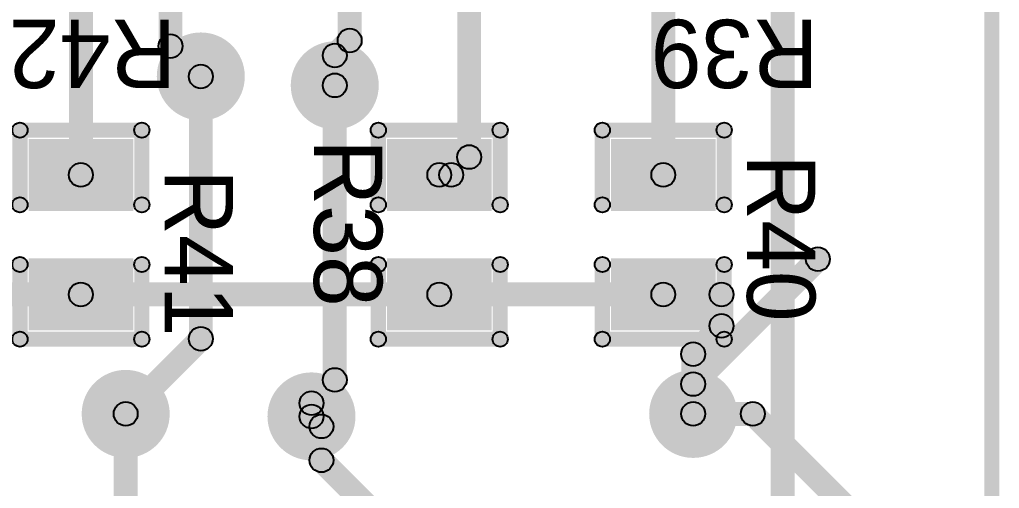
# Model space of a CAD drawing. Header units: millimetres. Extents: x 1.24 to 8.03, y 2.12 to 7.05.
# Drawn here: x 7.154 to 7.8, y 4.321 to 4.63 of the extents above; entities that cross this region are included whole.
import ezdxf

# ---------------------------------------------------------------- set-up
doc = ezdxf.new("R2010")
doc.units = ezdxf.units.MM
doc.header["$MEASUREMENT"] = 0
for name, color, linetype in [('BottomLayer', 5, 'Continuous'), ('BottomSolder', 6, 'Continuous'), ('KeepOutLayer', 6, 'Continuous'), ('TopLayer', 1, 'Continuous'), ('TopOverlay', 2, 'Continuous'), ('TopPaste', 8, 'Continuous'), ('TopSolder', 216, 'Continuous'), ('ViaHoleLayer', 16, 'Continuous')]:
    doc.layers.add(name, color=color, linetype=linetype)

# ---------------------------------------------------------------- blocks, each defined once
blk = doc.blocks.new('R0805_88')
at = {"layer": 'TopLayer'}
for points in [[(-0.05906, 0.03051), (-0.01969, 0.03051), (-0.01969, -0.03051), (-0.05906, -0.03051)], [(0.01969, 0.03051), (0.05906, 0.03051), (0.05906, -0.03051), (0.01969, -0.03051)]]:
    blk.add_hatch(color=1, dxfattribs=at).paths.add_polyline_path(points)
at = {"layer": 'TopOverlay'}
h = blk.add_hatch(color=2, dxfattribs=at)
edge = h.paths.add_edge_path()
edge.add_arc((-0.0689, 0.04016), 0.005, 0, 360)
h = blk.add_hatch(color=2, dxfattribs=at)
edge = h.paths.add_edge_path()
edge.add_arc((-0.0689, 0.04016), 0.005, 0, 360)
for points in [[(-0.0739, 0.04016), (-0.0639, 0.04016), (-0.0639, -0.04016), (-0.0739, -0.04016)], [(-0.0689, 0.03516), (-0.0689, 0.04516), (-0.01969, 0.04516), (-0.01969, 0.03516)], [(0.01969, 0.03516), (0.01969, 0.04516), (0.0689, 0.04516), (0.0689, 0.03516)], [(0.0639, 0.04016), (0.0739, 0.04016), (0.0739, -0.04016), (0.0639, -0.04016)], [(-0.0689, -0.04516), (-0.0689, -0.03516), (-0.01969, -0.03516), (-0.01969, -0.04516)], [(0.01969, -0.04516), (0.01969, -0.03516), (0.0689, -0.03516), (0.0689, -0.04516)]]:
    blk.add_hatch(color=2, dxfattribs=at).paths.add_polyline_path(points)
h = blk.add_hatch(color=2, dxfattribs=at)
edge = h.paths.add_edge_path()
edge.add_arc((-0.01969, 0.04016), 0.005, 0, 360)
h = blk.add_hatch(color=2, dxfattribs=at)
edge = h.paths.add_edge_path()
edge.add_arc((0.01969, 0.04016), 0.005, 0, 360)
h = blk.add_hatch(color=2, dxfattribs=at)
edge = h.paths.add_edge_path()
edge.add_arc((0.0689, 0.04016), 0.005, 0, 360)
h = blk.add_hatch(color=2, dxfattribs=at)
edge = h.paths.add_edge_path()
edge.add_arc((0.0689, 0.04016), 0.005, 0, 360)
h = blk.add_hatch(color=2, dxfattribs=at)
edge = h.paths.add_edge_path()
edge.add_arc((-0.0689, -0.04016), 0.005, 0, 360)
h = blk.add_hatch(color=2, dxfattribs=at)
edge = h.paths.add_edge_path()
edge.add_arc((-0.0689, -0.04016), 0.005, 0, 360)
h = blk.add_hatch(color=2, dxfattribs=at)
edge = h.paths.add_edge_path()
edge.add_arc((-0.01969, -0.04016), 0.005, 0, 360)
h = blk.add_hatch(color=2, dxfattribs=at)
edge = h.paths.add_edge_path()
edge.add_arc((0.01969, -0.04016), 0.005, 0, 360)
h = blk.add_hatch(color=2, dxfattribs=at)
edge = h.paths.add_edge_path()
edge.add_arc((0.0689, -0.04016), 0.005, 0, 360)
h = blk.add_hatch(color=2, dxfattribs=at)
edge = h.paths.add_edge_path()
edge.add_arc((0.0689, -0.04016), 0.005, 0, 360)
at = {"layer": 'TopPaste'}
for points in [[(-0.05906, 0.03051), (-0.01969, 0.03051), (-0.01969, -0.03051), (-0.05906, -0.03051)], [(0.01969, 0.03051), (0.05906, 0.03051), (0.05906, -0.03051), (0.01969, -0.03051)]]:
    blk.add_hatch(color=8, dxfattribs=at).paths.add_polyline_path(points)
at = {"layer": 'TopSolder'}
for points in [[(-0.06305, 0.03451), (-0.01569, 0.03451), (-0.01569, -0.03451), (-0.06305, -0.03451)], [(0.01569, 0.03451), (0.06305, 0.03451), (0.06305, -0.03451), (0.01569, -0.03451)]]:
    blk.add_hatch(color=216, dxfattribs=at).paths.add_polyline_path(points)
at = {"layer": 'TopOverlay'}
for centre in [(-0.0689, 0.04016), (-0.0689, 0.04016), (-0.01969, 0.04016), (0.01969, 0.04016), (0.0689, 0.04016), (0.0689, 0.04016), (-0.0689, -0.04016), (-0.0689, -0.04016), (-0.01969, -0.04016), (0.01969, -0.04016), (0.0689, -0.04016), (0.0689, -0.04016)]:
    blk.add_circle(centre, 0.005, dxfattribs=at)
blk = doc.blocks.new('R0805_90')
at = {"layer": 'TopLayer'}
for points in [[(-0.05906, 0.03051), (-0.01969, 0.03051), (-0.01969, -0.03051), (-0.05906, -0.03051)], [(0.01969, 0.03051), (0.05906, 0.03051), (0.05906, -0.03051), (0.01969, -0.03051)]]:
    blk.add_hatch(color=1, dxfattribs=at).paths.add_polyline_path(points)
at = {"layer": 'TopOverlay'}
h = blk.add_hatch(color=2, dxfattribs=at)
edge = h.paths.add_edge_path()
edge.add_arc((-0.0689, 0.04016), 0.005, 0, 360)
h = blk.add_hatch(color=2, dxfattribs=at)
edge = h.paths.add_edge_path()
edge.add_arc((-0.0689, 0.04016), 0.005, 0, 360)
for points in [[(-0.0639, -0.04016), (-0.0739, -0.04016), (-0.0739, 0.04016), (-0.0639, 0.04016)], [(-0.01969, 0.04516), (-0.01969, 0.03516), (-0.0689, 0.03516), (-0.0689, 0.04516)], [(0.0689, 0.04516), (0.0689, 0.03516), (0.01969, 0.03516), (0.01969, 0.04516)], [(0.0739, -0.04016), (0.0639, -0.04016), (0.0639, 0.04016), (0.0739, 0.04016)], [(-0.01969, -0.03516), (-0.01969, -0.04516), (-0.0689, -0.04516), (-0.0689, -0.03516)], [(0.0689, -0.03516), (0.0689, -0.04516), (0.01969, -0.04516), (0.01969, -0.03516)]]:
    blk.add_hatch(color=2, dxfattribs=at).paths.add_polyline_path(points)
h = blk.add_hatch(color=2, dxfattribs=at)
edge = h.paths.add_edge_path()
edge.add_arc((-0.01969, 0.04016), 0.005, 0, 360)
h = blk.add_hatch(color=2, dxfattribs=at)
edge = h.paths.add_edge_path()
edge.add_arc((0.01969, 0.04016), 0.005, 0, 360)
h = blk.add_hatch(color=2, dxfattribs=at)
edge = h.paths.add_edge_path()
edge.add_arc((0.0689, 0.04016), 0.005, 0, 360)
h = blk.add_hatch(color=2, dxfattribs=at)
edge = h.paths.add_edge_path()
edge.add_arc((0.0689, 0.04016), 0.005, 0, 360)
h = blk.add_hatch(color=2, dxfattribs=at)
edge = h.paths.add_edge_path()
edge.add_arc((-0.0689, -0.04016), 0.005, 0, 360)
h = blk.add_hatch(color=2, dxfattribs=at)
edge = h.paths.add_edge_path()
edge.add_arc((-0.0689, -0.04016), 0.005, 0, 360)
h = blk.add_hatch(color=2, dxfattribs=at)
edge = h.paths.add_edge_path()
edge.add_arc((-0.01969, -0.04016), 0.005, 0, 360)
h = blk.add_hatch(color=2, dxfattribs=at)
edge = h.paths.add_edge_path()
edge.add_arc((0.01969, -0.04016), 0.005, 0, 360)
h = blk.add_hatch(color=2, dxfattribs=at)
edge = h.paths.add_edge_path()
edge.add_arc((0.0689, -0.04016), 0.005, 0, 360)
h = blk.add_hatch(color=2, dxfattribs=at)
edge = h.paths.add_edge_path()
edge.add_arc((0.0689, -0.04016), 0.005, 0, 360)
at = {"layer": 'TopPaste'}
for points in [[(-0.05906, 0.03051), (-0.01969, 0.03051), (-0.01969, -0.03051), (-0.05906, -0.03051)], [(0.01969, 0.03051), (0.05906, 0.03051), (0.05906, -0.03051), (0.01969, -0.03051)]]:
    blk.add_hatch(color=8, dxfattribs=at).paths.add_polyline_path(points)
at = {"layer": 'TopSolder'}
for points in [[(-0.06305, 0.03451), (-0.01569, 0.03451), (-0.01569, -0.03451), (-0.06305, -0.03451)], [(0.01569, 0.03451), (0.06305, 0.03451), (0.06305, -0.03451), (0.01569, -0.03451)]]:
    blk.add_hatch(color=216, dxfattribs=at).paths.add_polyline_path(points)
at = {"layer": 'TopOverlay'}
for centre in [(-0.0689, 0.04016), (-0.0689, 0.04016), (-0.01969, 0.04016), (0.01969, 0.04016), (0.0689, 0.04016), (0.0689, 0.04016), (-0.0689, -0.04016), (-0.0689, -0.04016), (-0.01969, -0.04016), (0.01969, -0.04016), (0.0689, -0.04016), (0.0689, -0.04016)]:
    blk.add_circle(centre, 0.005, dxfattribs=at)
blk = doc.blocks.new('R0805_91')
at = {"layer": 'TopLayer'}
for points in [[(-0.05906, 0.03051), (-0.01969, 0.03051), (-0.01969, -0.03051), (-0.05906, -0.03051)], [(0.01969, 0.03051), (0.05906, 0.03051), (0.05906, -0.03051), (0.01969, -0.03051)]]:
    blk.add_hatch(color=1, dxfattribs=at).paths.add_polyline_path(points)
at = {"layer": 'TopOverlay'}
h = blk.add_hatch(color=2, dxfattribs=at)
edge = h.paths.add_edge_path()
edge.add_arc((-0.0689, 0.04016), 0.005, 0, 360)
h = blk.add_hatch(color=2, dxfattribs=at)
edge = h.paths.add_edge_path()
edge.add_arc((-0.0689, 0.04016), 0.005, 0, 360)
for points in [[(-0.0639, -0.04016), (-0.0739, -0.04016), (-0.0739, 0.04016), (-0.0639, 0.04016)], [(-0.01969, 0.04516), (-0.01969, 0.03516), (-0.0689, 0.03516), (-0.0689, 0.04516)], [(0.0689, 0.04516), (0.0689, 0.03516), (0.01969, 0.03516), (0.01969, 0.04516)], [(0.0739, -0.04016), (0.0639, -0.04016), (0.0639, 0.04016), (0.0739, 0.04016)], [(-0.01969, -0.03516), (-0.01969, -0.04516), (-0.0689, -0.04516), (-0.0689, -0.03516)], [(0.0689, -0.03516), (0.0689, -0.04516), (0.01969, -0.04516), (0.01969, -0.03516)]]:
    blk.add_hatch(color=2, dxfattribs=at).paths.add_polyline_path(points)
h = blk.add_hatch(color=2, dxfattribs=at)
edge = h.paths.add_edge_path()
edge.add_arc((-0.01969, 0.04016), 0.005, 0, 360)
h = blk.add_hatch(color=2, dxfattribs=at)
edge = h.paths.add_edge_path()
edge.add_arc((0.01969, 0.04016), 0.005, 0, 360)
h = blk.add_hatch(color=2, dxfattribs=at)
edge = h.paths.add_edge_path()
edge.add_arc((0.0689, 0.04016), 0.005, 0, 360)
h = blk.add_hatch(color=2, dxfattribs=at)
edge = h.paths.add_edge_path()
edge.add_arc((0.0689, 0.04016), 0.005, 0, 360)
h = blk.add_hatch(color=2, dxfattribs=at)
edge = h.paths.add_edge_path()
edge.add_arc((-0.0689, -0.04016), 0.005, 0, 360)
h = blk.add_hatch(color=2, dxfattribs=at)
edge = h.paths.add_edge_path()
edge.add_arc((-0.0689, -0.04016), 0.005, 0, 360)
h = blk.add_hatch(color=2, dxfattribs=at)
edge = h.paths.add_edge_path()
edge.add_arc((-0.01969, -0.04016), 0.005, 0, 360)
h = blk.add_hatch(color=2, dxfattribs=at)
edge = h.paths.add_edge_path()
edge.add_arc((0.01969, -0.04016), 0.005, 0, 360)
h = blk.add_hatch(color=2, dxfattribs=at)
edge = h.paths.add_edge_path()
edge.add_arc((0.0689, -0.04016), 0.005, 0, 360)
h = blk.add_hatch(color=2, dxfattribs=at)
edge = h.paths.add_edge_path()
edge.add_arc((0.0689, -0.04016), 0.005, 0, 360)
at = {"layer": 'TopPaste'}
for points in [[(-0.05906, 0.03051), (-0.01969, 0.03051), (-0.01969, -0.03051), (-0.05906, -0.03051)], [(0.01969, 0.03051), (0.05906, 0.03051), (0.05906, -0.03051), (0.01969, -0.03051)]]:
    blk.add_hatch(color=8, dxfattribs=at).paths.add_polyline_path(points)
at = {"layer": 'TopSolder'}
for points in [[(-0.06305, 0.03451), (-0.01569, 0.03451), (-0.01569, -0.03451), (-0.06305, -0.03451)], [(0.01569, 0.03451), (0.06305, 0.03451), (0.06305, -0.03451), (0.01569, -0.03451)]]:
    blk.add_hatch(color=216, dxfattribs=at).paths.add_polyline_path(points)
at = {"layer": 'TopOverlay'}
for centre in [(-0.0689, 0.04016), (-0.0689, 0.04016), (-0.01969, 0.04016), (0.01969, 0.04016), (0.0689, 0.04016), (0.0689, 0.04016), (-0.0689, -0.04016), (-0.0689, -0.04016), (-0.01969, -0.04016), (0.01969, -0.04016), (0.0689, -0.04016), (0.0689, -0.04016)]:
    blk.add_circle(centre, 0.005, dxfattribs=at)

msp = doc.modelspace()

# ---------------------------------------------------------------- hatches: boundary and pattern name
at = {"layer": 'BottomLayer'}
h = msp.add_hatch(color=5, dxfattribs=at)
edge = h.paths.add_edge_path()
edge.add_arc((7.27392, 4.59246), 0.025, 0, 360)
h = msp.add_hatch(color=5, dxfattribs=at)
edge = h.paths.add_edge_path()
edge.add_arc((7.3622, 4.58661), 0.025, 0, 360)
h = msp.add_hatch(color=5, dxfattribs=at)
edge = h.paths.add_edge_path()
edge.add_arc((7.27392, 4.59246), 0.00787, 0, 360)
for points in [[(7.2818, 4.41959), (7.26605, 4.41959), (7.26605, 4.59246), (7.2818, 4.59246)], [(7.37008, 4.39246), (7.35433, 4.39246), (7.35433, 4.58661), (7.37008, 4.58661)], [(7.60399, 4.3842), (7.59286, 4.39533), (7.6751, 4.47758), (7.68624, 4.46644)], [(7.22998, 4.36451), (7.21884, 4.37565), (7.26835, 4.42516), (7.27949, 4.41402)], [(7.35243, 4.37154), (7.34129, 4.38268), (7.35664, 4.39802), (7.36777, 4.38689)], [(7.6063, 4.37008), (7.59055, 4.37008), (7.59055, 4.38976), (7.6063, 4.38976)], [(7.35474, 4.36843), (7.33899, 4.36843), (7.33899, 4.37711), (7.35474, 4.37711)], [(7.59843, 4.3622), (7.59843, 4.37795), (7.6378, 4.37795), (7.6378, 4.3622)], [(7.63223, 4.36451), (7.64336, 4.37565), (7.73552, 4.28349), (7.72438, 4.27235)]]:
    msp.add_hatch(color=5, dxfattribs=at).paths.add_polyline_path(points)
h = msp.add_hatch(color=5, dxfattribs=at)
edge = h.paths.add_edge_path()
edge.add_arc((7.3622, 4.58661), 0.00787, 0, 360)
h = msp.add_hatch(color=5, dxfattribs=at)
edge = h.paths.add_edge_path()
edge.add_arc((7.68067, 4.47201), 0.00787, 0, 360)
h = msp.add_hatch(color=5, dxfattribs=at)
edge = h.paths.add_edge_path()
edge.add_arc((7.27392, 4.41959), 0.00787, 0, 360)
h = msp.add_hatch(color=5, dxfattribs=at)
edge = h.paths.add_edge_path()
edge.add_arc((7.27392, 4.41959), 0.00787, 0, 360)
h = msp.add_hatch(color=5, dxfattribs=at)
edge = h.paths.add_edge_path()
edge.add_arc((7.3622, 4.39246), 0.00787, 0, 360)
h = msp.add_hatch(color=5, dxfattribs=at)
edge = h.paths.add_edge_path()
edge.add_arc((7.3622, 4.39246), 0.00787, 0, 360)
h = msp.add_hatch(color=5, dxfattribs=at)
edge = h.paths.add_edge_path()
edge.add_arc((7.22441, 4.37008), 0.025, 0, 360)
h = msp.add_hatch(color=5, dxfattribs=at)
edge = h.paths.add_edge_path()
edge.add_arc((7.34686, 4.36843), 0.025, 0, 360)
h = msp.add_hatch(color=5, dxfattribs=at)
edge = h.paths.add_edge_path()
edge.add_arc((7.59843, 4.37008), 0.025, 0, 360)
h = msp.add_hatch(color=5, dxfattribs=at)
edge = h.paths.add_edge_path()
edge.add_arc((7.59843, 4.38976), 0.00787, 0, 360)
h = msp.add_hatch(color=5, dxfattribs=at)
edge = h.paths.add_edge_path()
edge.add_arc((7.59843, 4.38976), 0.00787, 0, 360)
h = msp.add_hatch(color=5, dxfattribs=at)
edge = h.paths.add_edge_path()
edge.add_arc((7.34686, 4.37711), 0.00787, 0, 360)
h = msp.add_hatch(color=5, dxfattribs=at)
edge = h.paths.add_edge_path()
edge.add_arc((7.34686, 4.37711), 0.00787, 0, 360)
h = msp.add_hatch(color=5, dxfattribs=at)
edge = h.paths.add_edge_path()
edge.add_arc((7.22441, 4.37008), 0.00787, 0, 360)
h = msp.add_hatch(color=5, dxfattribs=at)
edge = h.paths.add_edge_path()
edge.add_arc((7.34686, 4.36843), 0.00787, 0, 360)
h = msp.add_hatch(color=5, dxfattribs=at)
edge = h.paths.add_edge_path()
edge.add_arc((7.59843, 4.37008), 0.00787, 0, 360)
h = msp.add_hatch(color=5, dxfattribs=at)
edge = h.paths.add_edge_path()
edge.add_arc((7.59843, 4.37008), 0.00787, 0, 360)
h = msp.add_hatch(color=5, dxfattribs=at)
edge = h.paths.add_edge_path()
edge.add_arc((7.6378, 4.37008), 0.00787, 0, 360)
h = msp.add_hatch(color=5, dxfattribs=at)
edge = h.paths.add_edge_path()
edge.add_arc((7.6378, 4.37008), 0.00787, 0, 360)
at = {"layer": 'BottomSolder'}
h = msp.add_hatch(color=6, dxfattribs=at)
edge = h.paths.add_edge_path()
edge.add_arc((7.27392, 4.59246), 0.029, 0, 360)
h = msp.add_hatch(color=6, dxfattribs=at)
edge = h.paths.add_edge_path()
edge.add_arc((7.3622, 4.58661), 0.029, 0, 360)
h = msp.add_hatch(color=6, dxfattribs=at)
edge = h.paths.add_edge_path()
edge.add_arc((7.22441, 4.37008), 0.029, 0, 360)
h = msp.add_hatch(color=6, dxfattribs=at)
edge = h.paths.add_edge_path()
edge.add_arc((7.59843, 4.37008), 0.029, 0, 360)
h = msp.add_hatch(color=6, dxfattribs=at)
edge = h.paths.add_edge_path()
edge.add_arc((7.34686, 4.36843), 0.029, 0, 360)
at = {"layer": 'KeepOutLayer'}
msp.add_hatch(color=6, dxfattribs=at).paths.add_polyline_path([(7.79028, 6.49606), (7.80028, 6.49606), (7.80028, 2.12598), (7.79028, 2.12598)])
at = {"layer": 'TopLayer'}
for points in [[(7.26181, 4.61244), (7.24606, 4.61244), (7.24606, 4.68504), (7.26181, 4.68504)], [(7.37992, 4.61614), (7.36417, 4.61614), (7.36417, 4.6752), (7.37992, 4.6752)], [(7.45866, 4.53937), (7.44291, 4.53937), (7.44291, 4.6752), (7.45866, 4.6752)], [(7.58661, 4.52756), (7.57087, 4.52756), (7.57087, 4.6752), (7.58661, 4.6752)], [(7.66535, 4.3002), (7.64961, 4.3002), (7.64961, 4.6752), (7.66535, 4.6752)], [(7.20276, 4.52756), (7.18701, 4.52756), (7.18701, 4.65453), (7.20276, 4.65453)], [(7.24837, 4.60688), (7.2595, 4.61801), (7.27949, 4.59803), (7.26835, 4.58689)], [(7.36777, 4.60073), (7.35664, 4.61187), (7.36648, 4.62171), (7.37762, 4.61057)], [(7.37008, 4.58661), (7.35433, 4.58661), (7.35433, 4.6063), (7.37008, 4.6063)], [(7.44454, 4.52199), (7.43341, 4.53313), (7.44522, 4.54494), (7.45636, 4.5338)], [(7.4311, 4.51968), (7.4311, 4.53543), (7.43898, 4.53543), (7.43898, 4.51968)], [(7.06693, 4.44094), (7.06693, 4.45669), (7.19488, 4.45669), (7.19488, 4.44094)], [(7.19488, 4.44094), (7.19488, 4.45669), (7.4311, 4.45669), (7.4311, 4.44094)], [(7.4311, 4.44094), (7.4311, 4.45669), (7.57874, 4.45669), (7.57874, 4.44094)], [(7.57874, 4.44094), (7.57874, 4.45669), (7.61713, 4.45669), (7.61713, 4.44094)], [(7.625, 4.42815), (7.60925, 4.42815), (7.60925, 4.44882), (7.625, 4.44882)], [(7.60399, 4.40388), (7.59286, 4.41502), (7.61156, 4.43372), (7.62269, 4.42258)], [(7.6063, 4.37008), (7.59055, 4.37008), (7.59055, 4.40945), (7.6063, 4.40945)], [(7.34129, 4.36286), (7.35243, 4.374), (7.35898, 4.36744), (7.34785, 4.35631)], [(7.23228, 4.27165), (7.21654, 4.27165), (7.21654, 4.37008), (7.23228, 4.37008)], [(7.36129, 4.3395), (7.34554, 4.3395), (7.34554, 4.36187), (7.36129, 4.36187)], [(7.34785, 4.33393), (7.35898, 4.34507), (7.40419, 4.29986), (7.39305, 4.28872)]]:
    msp.add_hatch(color=1, dxfattribs=at).paths.add_polyline_path(points)
h = msp.add_hatch(color=1, dxfattribs=at)
edge = h.paths.add_edge_path()
edge.add_arc((7.37205, 4.61614), 0.00787, 0, 360)
h = msp.add_hatch(color=1, dxfattribs=at)
edge = h.paths.add_edge_path()
edge.add_arc((7.37205, 4.61614), 0.00787, 0, 360)
h = msp.add_hatch(color=1, dxfattribs=at)
edge = h.paths.add_edge_path()
edge.add_arc((7.25394, 4.61244), 0.00787, 0, 360)
h = msp.add_hatch(color=1, dxfattribs=at)
edge = h.paths.add_edge_path()
edge.add_arc((7.25394, 4.61244), 0.00787, 0, 360)
h = msp.add_hatch(color=1, dxfattribs=at)
edge = h.paths.add_edge_path()
edge.add_arc((7.27392, 4.59246), 0.025, 0, 360)
h = msp.add_hatch(color=1, dxfattribs=at)
edge = h.paths.add_edge_path()
edge.add_arc((7.3622, 4.58661), 0.025, 0, 360)
h = msp.add_hatch(color=1, dxfattribs=at)
edge = h.paths.add_edge_path()
edge.add_arc((7.3622, 4.6063), 0.00787, 0, 360)
h = msp.add_hatch(color=1, dxfattribs=at)
edge = h.paths.add_edge_path()
edge.add_arc((7.3622, 4.6063), 0.00787, 0, 360)
h = msp.add_hatch(color=1, dxfattribs=at)
edge = h.paths.add_edge_path()
edge.add_arc((7.27392, 4.59246), 0.00787, 0, 360)
h = msp.add_hatch(color=1, dxfattribs=at)
edge = h.paths.add_edge_path()
edge.add_arc((7.3622, 4.58661), 0.00787, 0, 360)
h = msp.add_hatch(color=1, dxfattribs=at)
edge = h.paths.add_edge_path()
edge.add_arc((7.45079, 4.53937), 0.00787, 0, 360)
h = msp.add_hatch(color=1, dxfattribs=at)
edge = h.paths.add_edge_path()
edge.add_arc((7.45079, 4.53937), 0.00787, 0, 360)
h = msp.add_hatch(color=1, dxfattribs=at)
edge = h.paths.add_edge_path()
edge.add_arc((7.19488, 4.52756), 0.00787, 0, 360)
h = msp.add_hatch(color=1, dxfattribs=at)
edge = h.paths.add_edge_path()
edge.add_arc((7.4311, 4.52756), 0.00787, 0, 360)
h = msp.add_hatch(color=1, dxfattribs=at)
edge = h.paths.add_edge_path()
edge.add_arc((7.43898, 4.52756), 0.00787, 0, 360)
h = msp.add_hatch(color=1, dxfattribs=at)
edge = h.paths.add_edge_path()
edge.add_arc((7.43898, 4.52756), 0.00787, 0, 360)
h = msp.add_hatch(color=1, dxfattribs=at)
edge = h.paths.add_edge_path()
edge.add_arc((7.57874, 4.52756), 0.00787, 0, 360)
h = msp.add_hatch(color=1, dxfattribs=at)
edge = h.paths.add_edge_path()
edge.add_arc((7.19488, 4.44882), 0.00787, 0, 360)
h = msp.add_hatch(color=1, dxfattribs=at)
edge = h.paths.add_edge_path()
edge.add_arc((7.19488, 4.44882), 0.00787, 0, 360)
h = msp.add_hatch(color=1, dxfattribs=at)
edge = h.paths.add_edge_path()
edge.add_arc((7.19488, 4.44882), 0.00787, 0, 360)
h = msp.add_hatch(color=1, dxfattribs=at)
edge = h.paths.add_edge_path()
edge.add_arc((7.19488, 4.44882), 0.00787, 0, 360)
h = msp.add_hatch(color=1, dxfattribs=at)
edge = h.paths.add_edge_path()
edge.add_arc((7.19488, 4.44882), 0.00787, 0, 360)
h = msp.add_hatch(color=1, dxfattribs=at)
edge = h.paths.add_edge_path()
edge.add_arc((7.19488, 4.44882), 0.00787, 0, 360)
h = msp.add_hatch(color=1, dxfattribs=at)
edge = h.paths.add_edge_path()
edge.add_arc((7.4311, 4.44882), 0.00787, 0, 360)
h = msp.add_hatch(color=1, dxfattribs=at)
edge = h.paths.add_edge_path()
edge.add_arc((7.4311, 4.44882), 0.00787, 0, 360)
h = msp.add_hatch(color=1, dxfattribs=at)
edge = h.paths.add_edge_path()
edge.add_arc((7.57874, 4.44882), 0.00787, 0, 360)
h = msp.add_hatch(color=1, dxfattribs=at)
edge = h.paths.add_edge_path()
edge.add_arc((7.57874, 4.44882), 0.00787, 0, 360)
h = msp.add_hatch(color=1, dxfattribs=at)
edge = h.paths.add_edge_path()
edge.add_arc((7.61713, 4.44882), 0.00787, 0, 360)
h = msp.add_hatch(color=1, dxfattribs=at)
edge = h.paths.add_edge_path()
edge.add_arc((7.61713, 4.44882), 0.00787, 0, 360)
h = msp.add_hatch(color=1, dxfattribs=at)
edge = h.paths.add_edge_path()
edge.add_arc((7.61713, 4.42815), 0.00787, 0, 360)
h = msp.add_hatch(color=1, dxfattribs=at)
edge = h.paths.add_edge_path()
edge.add_arc((7.61713, 4.42815), 0.00787, 0, 360)
h = msp.add_hatch(color=1, dxfattribs=at)
edge = h.paths.add_edge_path()
edge.add_arc((7.59843, 4.40945), 0.00787, 0, 360)
h = msp.add_hatch(color=1, dxfattribs=at)
edge = h.paths.add_edge_path()
edge.add_arc((7.59843, 4.40945), 0.00787, 0, 360)
h = msp.add_hatch(color=1, dxfattribs=at)
edge = h.paths.add_edge_path()
edge.add_arc((7.22441, 4.37008), 0.025, 0, 360)
h = msp.add_hatch(color=1, dxfattribs=at)
edge = h.paths.add_edge_path()
edge.add_arc((7.34686, 4.36843), 0.025, 0, 360)
h = msp.add_hatch(color=1, dxfattribs=at)
edge = h.paths.add_edge_path()
edge.add_arc((7.59843, 4.37008), 0.025, 0, 360)
h = msp.add_hatch(color=1, dxfattribs=at)
edge = h.paths.add_edge_path()
edge.add_arc((7.22441, 4.37008), 0.00787, 0, 360)
h = msp.add_hatch(color=1, dxfattribs=at)
edge = h.paths.add_edge_path()
edge.add_arc((7.34686, 4.36843), 0.00787, 0, 360)
h = msp.add_hatch(color=1, dxfattribs=at)
edge = h.paths.add_edge_path()
edge.add_arc((7.59843, 4.37008), 0.00787, 0, 360)
h = msp.add_hatch(color=1, dxfattribs=at)
edge = h.paths.add_edge_path()
edge.add_arc((7.35342, 4.36187), 0.00787, 0, 360)
h = msp.add_hatch(color=1, dxfattribs=at)
edge = h.paths.add_edge_path()
edge.add_arc((7.35342, 4.36187), 0.00787, 0, 360)
h = msp.add_hatch(color=1, dxfattribs=at)
edge = h.paths.add_edge_path()
edge.add_arc((7.35342, 4.3395), 0.00787, 0, 360)
h = msp.add_hatch(color=1, dxfattribs=at)
edge = h.paths.add_edge_path()
edge.add_arc((7.35342, 4.3395), 0.00787, 0, 360)
at = {"layer": 'TopSolder'}
h = msp.add_hatch(color=216, dxfattribs=at)
edge = h.paths.add_edge_path()
edge.add_arc((7.27392, 4.59246), 0.029, 0, 360)
h = msp.add_hatch(color=216, dxfattribs=at)
edge = h.paths.add_edge_path()
edge.add_arc((7.3622, 4.58661), 0.029, 0, 360)
h = msp.add_hatch(color=216, dxfattribs=at)
edge = h.paths.add_edge_path()
edge.add_arc((7.22441, 4.37008), 0.029, 0, 360)
h = msp.add_hatch(color=216, dxfattribs=at)
edge = h.paths.add_edge_path()
edge.add_arc((7.59843, 4.37008), 0.029, 0, 360)
h = msp.add_hatch(color=216, dxfattribs=at)
edge = h.paths.add_edge_path()
edge.add_arc((7.34686, 4.36843), 0.029, 0, 360)
at = {"layer": 'ViaHoleLayer'}
h = msp.add_hatch(color=16, dxfattribs=at)
edge = h.paths.add_edge_path()
edge.add_arc((7.27392, 4.59246), 0.014, 0, 360)
h = msp.add_hatch(color=16, dxfattribs=at)
edge = h.paths.add_edge_path()
edge.add_arc((7.3622, 4.58661), 0.014, 0, 360)
h = msp.add_hatch(color=16, dxfattribs=at)
edge = h.paths.add_edge_path()
edge.add_arc((7.22441, 4.37008), 0.014, 0, 360)
h = msp.add_hatch(color=16, dxfattribs=at)
edge = h.paths.add_edge_path()
edge.add_arc((7.34686, 4.36843), 0.014, 0, 360)
h = msp.add_hatch(color=16, dxfattribs=at)
edge = h.paths.add_edge_path()
edge.add_arc((7.59843, 4.37008), 0.014, 0, 360)

# ---------------------------------------------------------------- linework, layer by layer
at = {"layer": 'BottomLayer'}
for centre in [(7.27392, 4.59246), (7.3622, 4.58661), (7.68067, 4.47201), (7.27392, 4.41959), (7.27392, 4.41959), (7.3622, 4.39246), (7.3622, 4.39246), (7.59843, 4.38976), (7.59843, 4.38976), (7.34686, 4.37711), (7.34686, 4.37711), (7.22441, 4.37008), (7.34686, 4.36843), (7.59843, 4.37008), (7.59843, 4.37008), (7.6378, 4.37008), (7.6378, 4.37008)]:
    msp.add_circle(centre, 0.00787, dxfattribs=at)
at = {"layer": 'TopLayer'}
for centre in [(7.37205, 4.61614), (7.37205, 4.61614), (7.25394, 4.61244), (7.25394, 4.61244), (7.3622, 4.6063), (7.3622, 4.6063), (7.27392, 4.59246), (7.3622, 4.58661), (7.45079, 4.53937), (7.45079, 4.53937), (7.19488, 4.52756), (7.4311, 4.52756), (7.43898, 4.52756), (7.43898, 4.52756), (7.57874, 4.52756), (7.19488, 4.44882), (7.19488, 4.44882), (7.19488, 4.44882), (7.19488, 4.44882), (7.19488, 4.44882), (7.19488, 4.44882), (7.4311, 4.44882), (7.4311, 4.44882), (7.57874, 4.44882), (7.57874, 4.44882), (7.61713, 4.44882), (7.61713, 4.44882), (7.61713, 4.42815), (7.61713, 4.42815), (7.59843, 4.40945), (7.59843, 4.40945), (7.22441, 4.37008), (7.34686, 4.36843), (7.59843, 4.37008), (7.35342, 4.36187), (7.35342, 4.36187), (7.35342, 4.3395), (7.35342, 4.3395)]:
    msp.add_circle(centre, 0.00787, dxfattribs=at)

# ---------------------------------------------------------------- block references
for name, p, rotation in [('R0805_91', (7.19488, 4.48819), 270), ('R0805_88', (7.4311, 4.48819), 90), ('R0805_90', (7.57874, 4.48819), 270)]:
    msp.add_blockref(name, p, dxfattribs=dict(rotation=rotation))

# ---------------------------------------------------------------- texts
at = {"layer": 'TopOverlay'}
for s, rotation, p in [('R39', 180, (7.68101, 4.62983)), ('R42', 180, (7.25778, 4.62983)), ('R38', 270, (7.34852, 4.55109)), ('R40', 270, (7.63395, 4.54124)), ('R41', 270, (7.25009, 4.5314))]:
    msp.add_text(s, height=0.045, rotation=rotation, dxfattribs=at).set_placement(p)

doc.saveas('drawing.dxf')
